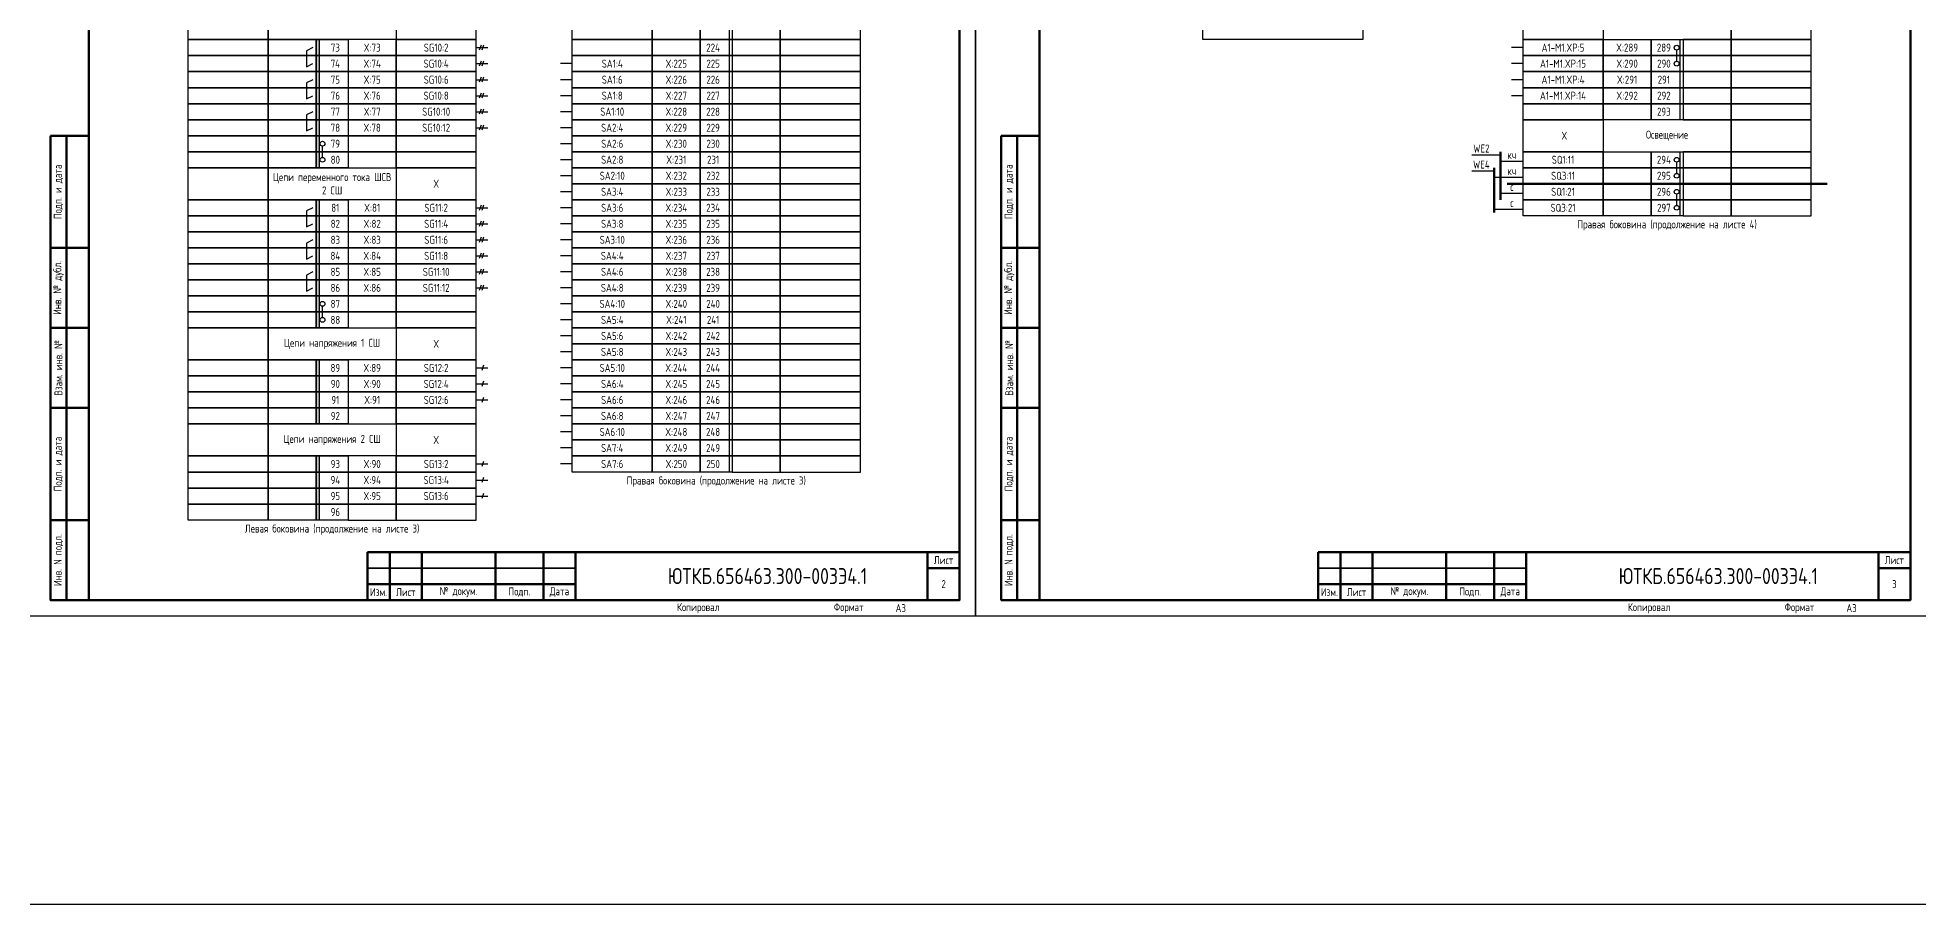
# Model space of a CAD drawing. Header units: millimetres. Extents: x -997 to 6341, y -90 to 618.
# Drawn here: x 5341 to 5928, y -90 to 181 of the extents above; entities that cross this region are included whole.
import ezdxf

# ---------------------------------------------------------------- set-up
doc = ezdxf.new("R2010")
doc.units = ezdxf.units.MM
doc.styles.add('Gost_type_A', font='GOST_A.TTF')

# ---------------------------------------------------------------- blocks, each defined once
blk = doc.blocks.new('Штамп левый нижний')
at = {"lineweight": 50}
for points in [[(-12, 145), (-7, 145), (-7, 110), (-12, 110)], [(-7, 145), (0, 145), (0, 110), (-7, 110)], [(-12, 110), (-7, 110), (-7, 85), (-12, 85)], [(-7, 110), (0, 110), (0, 85), (-7, 85)], [(-12, 85), (-7, 85), (-7, 60), (-12, 60)], [(-7, 85), (0, 85), (0, 60), (-7, 60)], [(-12, 60), (-7, 60), (-7, 25), (-12, 25)], [(-7, 60), (0, 60), (0, 25), (-7, 25)], [(-12, 25), (-7, 25), (-7, 0), (-12, 0)], [(-7, 25), (0, 25), (0, 0), (-7, 0)]]:
    blk.add_lwpolyline(points, close=True, dxfattribs=at)
at = {"char_height": 2.5, "attachment_point": 5, "rotation": 90, "style": 'Gost_type_A'}
for s, insert, width in [('Подп. и дата', (-9.5, 127.5), 35), ('Инв. № дубл.', (-9.5, 97.5), 25), ('Взам. инв. №', (-9.5, 72.5), 25), ('Подп. и дата', (-9.5, 42.5), 35), ('Инв. N подл.', (-9.5, 12.5), 25)]:
    blk.add_mtext(s, dxfattribs=dict(at, insert=insert, width=width))
blk = doc.blocks.new('Штамп малый нижний')
at = {"lineweight": 50}
for points in [[(-185, 15), (-178, 15), (-178, 5), (-185, 5)], [(-178, 15), (-168, 15), (-168, 5), (-178, 5)], [(-168, 15), (-145, 15), (-145, 5), (-168, 5)], [(-145, 15), (-130, 15), (-130, 5), (-145, 5)], [(-130, 15), (-120, 15), (-120, 5), (-130, 5)], [(-120, 15), (-10, 15), (-10, 0), (-120, 0)], [(-10, 15), (0, 15), (0, 10), (-10, 10)], [(-10, 10), (0, 10), (0, 0), (-10, 0)], [(-185, 5), (-178, 5), (-178, 0), (-185, 0)], [(-178, 5), (-168, 5), (-168, 0), (-178, 0)], [(-168, 5), (-145, 5), (-145, 0), (-168, 0)], [(-145, 5), (-130, 5), (-130, 0), (-145, 0)], [(-130, 5), (-120, 5), (-120, 0), (-130, 0)]]:
    blk.add_lwpolyline(points, close=True, dxfattribs=at)
for points in [[(-185, 15), (-178, 15), (-178, 10), (-185, 10)], [(-178, 15), (-168, 15), (-168, 10), (-178, 10)], [(-168, 15), (-145, 15), (-145, 10), (-168, 10)], [(-145, 15), (-130, 15), (-130, 10), (-145, 10)], [(-130, 15), (-120, 15), (-120, 10), (-130, 10)], [(-185, 10), (-178, 10), (-178, 5), (-185, 5)], [(-178, 10), (-168, 10), (-168, 5), (-178, 5)], [(-168, 10), (-145, 10), (-145, 5), (-168, 5)], [(-145, 10), (-130, 10), (-130, 5), (-145, 5)], [(-130, 10), (-120, 10), (-120, 5), (-130, 5)]]:
    blk.add_lwpolyline(points, close=True)
at = {"char_height": 2.5, "style": 'Gost_type_A'}
for s, insert, width, attachment_point in [('Лист', (-5, 12.5), 10, 5), ('Изм.', (-181.5, 2.5), 7, 5), ('Лист', (-173, 2.5), 10, 5), ('№ докум.', (-156.5, 2.5), 23, 5), ('Подп.', (-137.5, 2.5), 15, 5), ('Дата', (-125, 2.5), 10, 5), ('Копировал', (-75, -2.53), 13.1202, 6), ('Формат', (-30, -2.53), 13.1202, 6)]:
    blk.add_mtext(s, dxfattribs=dict(at, insert=insert, width=width, attachment_point=attachment_point))

msp = doc.modelspace()

# ---------------------------------------------------------------- hatches: boundary and pattern name
h = msp.add_hatch(color=256)
h.dxf.hatch_style = 1
h.paths.add_polyline_path([(5429, 180), (5428, 180), (5428, 140), (5429, 140)])
h = msp.add_hatch(color=256)
h.dxf.hatch_style = 1
h.paths.add_polyline_path([(5429, 130), (5428, 130), (5428, 90), (5429, 90)])
h = msp.add_hatch(color=256)
h.dxf.hatch_style = 1
h.paths.add_polyline_path([(5429, 80), (5428, 80), (5428, 60), (5429, 60)])
h = msp.add_hatch(color=256)
h.dxf.hatch_style = 1
h.paths.add_polyline_path([(5429, 50), (5428, 50), (5428, 30), (5429, 30)])

# ---------------------------------------------------------------- linework, layer by layer
for p, q in [((5557, 390), (5557, 45)), ((5478, 177.5), (5481.62, 177.5)), ((5479.54, 178.31), (5478.96, 176.69)), ((5480.33, 178.31), (5479.75, 176.69)), ((5805, 177.5), (5801.38, 177.5)), ((5853, 173.25), (5853, 176.75)), ((5854, 180), (5854, 155)), ((5478, 172.5), (5481.62, 172.5)), ((5479.54, 173.31), (5478.96, 171.69)), ((5480.33, 173.31), (5479.75, 171.69)), ((5508, 172.5), (5504.38, 172.5)), ((5805, 172.5), (5801.38, 172.5)), ((5478, 167.5), (5481.62, 167.5)), ((5479.54, 168.31), (5478.96, 166.69)), ((5480.33, 168.31), (5479.75, 166.69)), ((5508, 167.5), (5504.38, 167.5)), ((5805, 167.5), (5801.38, 167.5)), ((5478, 162.5), (5481.62, 162.5)), ((5479.54, 163.31), (5478.96, 161.69)), ((5480.33, 163.31), (5479.75, 161.69)), ((5508, 162.5), (5504.38, 162.5)), ((5805, 162.5), (5801.38, 162.5)), ((5478, 157.5), (5481.62, 157.5)), ((5479.54, 158.31), (5478.96, 156.69)), ((5479.54, 153.31), (5478.96, 151.69)), ((5480.33, 158.31), (5479.75, 156.69)), ((5480.33, 153.31), (5479.75, 151.69)), ((5508, 157.5), (5504.38, 157.5)), ((5478, 152.5), (5481.62, 152.5)), ((5508, 152.5), (5504.38, 152.5)), ((5508, 147.5), (5504.38, 147.5)), ((5430, 143.25), (5430, 146.75)), ((5508, 142.5), (5504.38, 142.5)), ((5789, 144), (5798, 144)), ((5805, 142), (5798, 142)), ((5853, 138.25), (5853, 141.75)), ((5854, 145), (5854, 125)), ((5508, 137.5), (5504.38, 137.5)), ((5789, 139), (5796, 139)), ((5805, 137), (5796, 137)), ((5508, 132.5), (5504.38, 132.5)), ((5805, 132), (5798, 132)), ((5853, 128.25), (5853, 131.75)), ((5478, 127.5), (5481.62, 127.5)), ((5479.54, 128.31), (5478.96, 126.69)), ((5480.33, 128.31), (5479.75, 126.69)), ((5508, 127.5), (5504.38, 127.5)), ((5805, 127), (5796, 127)), ((5478, 122.5), (5481.62, 122.5)), ((5479.54, 123.31), (5478.96, 121.69)), ((5479.54, 118.31), (5478.96, 116.69)), ((5480.33, 123.31), (5479.75, 121.69)), ((5480.33, 118.31), (5479.75, 116.69)), ((5508, 122.5), (5504.38, 122.5)), ((5478, 117.5), (5481.62, 117.5)), ((5478, 112.5), (5481.62, 112.5)), ((5479.54, 113.31), (5478.96, 111.69)), ((5480.33, 113.31), (5479.75, 111.69)), ((5508, 117.5), (5504.38, 117.5)), ((5508, 112.5), (5504.38, 112.5)), ((5478, 107.5), (5481.62, 107.5)), ((5479.54, 108.31), (5478.96, 106.69)), ((5480.33, 108.31), (5479.75, 106.69)), ((5508, 107.5), (5504.38, 107.5)), ((5478, 102.5), (5481.62, 102.5)), ((5479.54, 103.31), (5478.96, 101.69)), ((5480.33, 103.31), (5479.75, 101.69)), ((5508, 102.5), (5504.38, 102.5)), ((5430, 93.25), (5430, 96.75)), ((5508, 97.5), (5504.38, 97.5)), ((5508, 92.5), (5504.38, 92.5)), ((5508, 87.5), (5504.38, 87.5)), ((5508, 82.5), (5504.38, 82.5)), ((5478, 77.5), (5481.62, 77.5)), ((5480.33, 78.31), (5479.75, 76.69)), ((5508, 77.5), (5504.38, 77.5)), ((5478, 72.5), (5481.62, 72.5)), ((5480.33, 73.31), (5479.75, 71.69)), ((5508, 72.5), (5504.38, 72.5)), ((5478, 67.5), (5481.62, 67.5)), ((5480.33, 68.31), (5479.75, 66.69)), ((5508, 67.5), (5504.38, 67.5)), ((5508, 62.5), (5504.38, 62.5)), ((5508, 57.5), (5504.38, 57.5)), ((5478, 47.5), (5481.62, 47.5)), ((5480.33, 48.31), (5479.75, 46.69)), ((5508, 52.5), (5504.38, 52.5)), ((5508, 47.5), (5504.38, 47.5)), ((5478, 42.5), (5481.62, 42.5)), ((5480.33, 43.31), (5479.75, 41.69)), ((5478, 37.5), (5481.62, 37.5)), ((5480.33, 38.31), (5479.75, 36.69))]:
    msp.add_line(p, q)
at = {"lineweight": 50}
for p, q in [((5798, 130), (5798, 145)), ((5796, 126), (5796, 140)), ((5800, 135), (5900, 135))]:
    msp.add_line(p, q, dxfattribs=at)
for points in [[(-997, 618), (6340.99, 618), (6340.99, -90), (-997, -90)], [(5634, 420), (5634, 0), (5337, 0), (5337, 420)], [(5931, 420), (5931, 0), (5634, 0), (5634, 420)], [(5388, 190), (5413, 190), (5413, 180), (5388, 180)], [(5413, 190), (5453, 190), (5453, 180), (5413, 180)], [(5478, 190), (5453, 190), (5453, 180), (5478, 180)], [(5805, 190), (5830, 190), (5830, 180), (5805, 180)], [(5870, 190), (5830, 190), (5830, 180), (5870, 180)], [(5895, 190), (5870, 190), (5870, 180), (5895, 180)], [(5508, 185), (5533, 185), (5533, 180), (5508, 180)], [(5533, 185), (5548, 185), (5548, 180), (5533, 180)], [(5548, 185), (5558, 185), (5558, 180), (5548, 180)], [(5573, 185), (5558, 185), (5558, 180), (5573, 180)], [(5598, 185), (5573, 185), (5573, 180), (5598, 180)], [(5705, 185), (5755, 185), (5755, 180), (5705, 180)], [(5388, 180), (5413, 180), (5413, 175), (5388, 175)], [(5413, 180), (5428, 180), (5428, 175), (5413, 175)], [(5428, 180), (5438, 180), (5438, 175), (5428, 175)], [(5453, 180), (5438, 180), (5438, 175), (5453, 175)], [(5478, 180), (5453, 180), (5453, 175), (5478, 175)], [(5508, 180), (5533, 180), (5533, 175), (5508, 175)], [(5533, 180), (5548, 180), (5548, 175), (5533, 175)], [(5548, 180), (5558, 180), (5558, 175), (5548, 175)], [(5573, 180), (5558, 180), (5558, 175), (5573, 175)], [(5598, 180), (5573, 180), (5573, 175), (5598, 175)], [(5805, 180), (5830, 180), (5830, 175), (5805, 175)], [(5830, 180), (5845, 180), (5845, 175), (5830, 175)], [(5845, 180), (5855, 180), (5855, 175), (5845, 175)], [(5870, 180), (5855, 180), (5855, 175), (5870, 175)], [(5895, 180), (5870, 180), (5870, 175), (5895, 175)], [(5388, 175), (5413, 175), (5413, 170), (5388, 170)], [(5413, 175), (5428, 175), (5428, 170), (5413, 170)], [(5428, 175), (5438, 175), (5438, 170), (5428, 170)], [(5453, 175), (5438, 175), (5438, 170), (5453, 170)], [(5478, 175), (5453, 175), (5453, 170), (5478, 170)], [(5508, 175), (5533, 175), (5533, 170), (5508, 170)], [(5533, 175), (5548, 175), (5548, 170), (5533, 170)], [(5548, 175), (5558, 175), (5558, 170), (5548, 170)], [(5573, 175), (5558, 175), (5558, 170), (5573, 170)], [(5598, 175), (5573, 175), (5573, 170), (5598, 170)], [(5805, 175), (5830, 175), (5830, 170), (5805, 170)], [(5830, 175), (5845, 175), (5845, 170), (5830, 170)], [(5845, 175), (5855, 175), (5855, 170), (5845, 170)], [(5870, 175), (5855, 175), (5855, 170), (5870, 170)], [(5895, 175), (5870, 175), (5870, 170), (5895, 170)], [(5388, 170), (5413, 170), (5413, 165), (5388, 165)], [(5388, 165), (5413, 165), (5413, 160), (5388, 160)], [(5413, 170), (5428, 170), (5428, 165), (5413, 165)], [(5413, 165), (5428, 165), (5428, 160), (5413, 160)], [(5428, 170), (5438, 170), (5438, 165), (5428, 165)], [(5428, 165), (5438, 165), (5438, 160), (5428, 160)], [(5453, 170), (5438, 170), (5438, 165), (5453, 165)], [(5453, 165), (5438, 165), (5438, 160), (5453, 160)], [(5478, 170), (5453, 170), (5453, 165), (5478, 165)], [(5478, 165), (5453, 165), (5453, 160), (5478, 160)], [(5508, 170), (5533, 170), (5533, 165), (5508, 165)], [(5508, 165), (5533, 165), (5533, 160), (5508, 160)], [(5533, 170), (5548, 170), (5548, 165), (5533, 165)], [(5533, 165), (5548, 165), (5548, 160), (5533, 160)], [(5548, 170), (5558, 170), (5558, 165), (5548, 165)], [(5548, 165), (5558, 165), (5558, 160), (5548, 160)], [(5573, 170), (5558, 170), (5558, 165), (5573, 165)], [(5573, 165), (5558, 165), (5558, 160), (5573, 160)], [(5598, 170), (5573, 170), (5573, 165), (5598, 165)], [(5598, 165), (5573, 165), (5573, 160), (5598, 160)], [(5805, 170), (5830, 170), (5830, 165), (5805, 165)], [(5805, 165), (5830, 165), (5830, 160), (5805, 160)], [(5830, 170), (5845, 170), (5845, 165), (5830, 165)], [(5830, 165), (5845, 165), (5845, 160), (5830, 160)], [(5845, 170), (5855, 170), (5855, 165), (5845, 165)], [(5845, 165), (5855, 165), (5855, 160), (5845, 160)], [(5870, 170), (5855, 170), (5855, 165), (5870, 165)], [(5870, 165), (5855, 165), (5855, 160), (5870, 160)], [(5895, 170), (5870, 170), (5870, 165), (5895, 165)], [(5895, 165), (5870, 165), (5870, 160), (5895, 160)], [(5388, 160), (5413, 160), (5413, 155), (5388, 155)], [(5413, 160), (5428, 160), (5428, 155), (5413, 155)], [(5428, 160), (5438, 160), (5438, 155), (5428, 155)], [(5453, 160), (5438, 160), (5438, 155), (5453, 155)], [(5478, 160), (5453, 160), (5453, 155), (5478, 155)], [(5508, 160), (5533, 160), (5533, 155), (5508, 155)], [(5533, 160), (5548, 160), (5548, 155), (5533, 155)], [(5548, 160), (5558, 160), (5558, 155), (5548, 155)], [(5573, 160), (5558, 160), (5558, 155), (5573, 155)], [(5598, 160), (5573, 160), (5573, 155), (5598, 155)], [(5805, 160), (5830, 160), (5830, 155), (5805, 155)], [(5830, 160), (5845, 160), (5845, 155), (5830, 155)], [(5845, 160), (5855, 160), (5855, 155), (5845, 155)], [(5870, 160), (5855, 160), (5855, 155), (5870, 155)], [(5895, 160), (5870, 160), (5870, 155), (5895, 155)], [(5388, 155), (5413, 155), (5413, 150), (5388, 150)], [(5413, 155), (5428, 155), (5428, 150), (5413, 150)], [(5428, 155), (5438, 155), (5438, 150), (5428, 150)], [(5453, 155), (5438, 155), (5438, 150), (5453, 150)], [(5478, 155), (5453, 155), (5453, 150), (5478, 150)], [(5508, 155), (5533, 155), (5533, 150), (5508, 150)], [(5533, 155), (5548, 155), (5548, 150), (5533, 150)], [(5548, 155), (5558, 155), (5558, 150), (5548, 150)], [(5573, 155), (5558, 155), (5558, 150), (5573, 150)], [(5598, 155), (5573, 155), (5573, 150), (5598, 150)], [(5805, 155), (5830, 155), (5830, 145), (5805, 145)], [(5870, 155), (5830, 155), (5830, 145), (5870, 145)], [(5895, 155), (5870, 155), (5870, 145), (5895, 145)], [(5388, 150), (5413, 150), (5413, 145), (5388, 145)], [(5413, 150), (5428, 150), (5428, 145), (5413, 145)], [(5428, 150), (5438, 150), (5438, 145), (5428, 145)], [(5453, 150), (5438, 150), (5438, 145), (5453, 145)], [(5478, 150), (5453, 150), (5453, 145), (5478, 145)], [(5508, 150), (5533, 150), (5533, 145), (5508, 145)], [(5533, 150), (5548, 150), (5548, 145), (5533, 145)], [(5548, 150), (5558, 150), (5558, 145), (5548, 145)], [(5573, 150), (5558, 150), (5558, 145), (5573, 145)], [(5598, 150), (5573, 150), (5573, 145), (5598, 145)], [(5388, 145), (5413, 145), (5413, 140), (5388, 140)], [(5413, 145), (5428, 145), (5428, 140), (5413, 140)], [(5428, 145), (5438, 145), (5438, 140), (5428, 140)], [(5453, 145), (5438, 145), (5438, 140), (5453, 140)], [(5478, 145), (5453, 145), (5453, 140), (5478, 140)], [(5508, 145), (5533, 145), (5533, 140), (5508, 140)], [(5533, 145), (5548, 145), (5548, 140), (5533, 140)], [(5548, 145), (5558, 145), (5558, 140), (5548, 140)], [(5573, 145), (5558, 145), (5558, 140), (5573, 140)], [(5598, 145), (5573, 145), (5573, 140), (5598, 140)], [(5805, 145), (5830, 145), (5830, 140), (5805, 140)], [(5830, 145), (5845, 145), (5845, 140), (5830, 140)], [(5845, 145), (5855, 145), (5855, 140), (5845, 140)], [(5870, 145), (5855, 145), (5855, 140), (5870, 140)], [(5895, 145), (5870, 145), (5870, 140), (5895, 140)], [(5388, 140), (5413, 140), (5413, 130), (5388, 130)], [(5413, 140), (5453, 140), (5453, 130), (5413, 130)], [(5478, 140), (5453, 140), (5453, 130), (5478, 130)], [(5508, 140), (5533, 140), (5533, 135), (5508, 135)], [(5533, 140), (5548, 140), (5548, 135), (5533, 135)], [(5548, 140), (5558, 140), (5558, 135), (5548, 135)], [(5573, 140), (5558, 140), (5558, 135), (5573, 135)], [(5598, 140), (5573, 140), (5573, 135), (5598, 135)], [(5805, 140), (5830, 140), (5830, 135), (5805, 135)], [(5830, 140), (5845, 140), (5845, 135), (5830, 135)], [(5845, 140), (5855, 140), (5855, 135), (5845, 135)], [(5870, 140), (5855, 140), (5855, 135), (5870, 135)], [(5895, 140), (5870, 140), (5870, 135), (5895, 135)], [(5388, 130), (5413, 130), (5413, 125), (5388, 125)], [(5413, 130), (5428, 130), (5428, 125), (5413, 125)], [(5428, 130), (5438, 130), (5438, 125), (5428, 125)], [(5453, 130), (5438, 130), (5438, 125), (5453, 125)], [(5478, 130), (5453, 130), (5453, 125), (5478, 125)], [(5508, 135), (5533, 135), (5533, 130), (5508, 130)], [(5508, 130), (5533, 130), (5533, 125), (5508, 125)], [(5533, 135), (5548, 135), (5548, 130), (5533, 130)], [(5533, 130), (5548, 130), (5548, 125), (5533, 125)], [(5548, 135), (5558, 135), (5558, 130), (5548, 130)], [(5548, 130), (5558, 130), (5558, 125), (5548, 125)], [(5573, 135), (5558, 135), (5558, 130), (5573, 130)], [(5573, 130), (5558, 130), (5558, 125), (5573, 125)], [(5598, 135), (5573, 135), (5573, 130), (5598, 130)], [(5598, 130), (5573, 130), (5573, 125), (5598, 125)], [(5805, 135), (5830, 135), (5830, 130), (5805, 130)], [(5805, 130), (5830, 130), (5830, 125), (5805, 125)], [(5830, 135), (5845, 135), (5845, 130), (5830, 130)], [(5830, 130), (5845, 130), (5845, 125), (5830, 125)], [(5845, 135), (5855, 135), (5855, 130), (5845, 130)], [(5845, 130), (5855, 130), (5855, 125), (5845, 125)], [(5870, 135), (5855, 135), (5855, 130), (5870, 130)], [(5870, 130), (5855, 130), (5855, 125), (5870, 125)], [(5895, 135), (5870, 135), (5870, 130), (5895, 130)], [(5895, 130), (5870, 130), (5870, 125), (5895, 125)], [(5388, 125), (5413, 125), (5413, 120), (5388, 120)], [(5413, 125), (5428, 125), (5428, 120), (5413, 120)], [(5428, 125), (5438, 125), (5438, 120), (5428, 120)], [(5453, 125), (5438, 125), (5438, 120), (5453, 120)], [(5478, 125), (5453, 125), (5453, 120), (5478, 120)], [(5508, 125), (5533, 125), (5533, 120), (5508, 120)], [(5533, 125), (5548, 125), (5548, 120), (5533, 120)], [(5548, 125), (5558, 125), (5558, 120), (5548, 120)], [(5573, 125), (5558, 125), (5558, 120), (5573, 120)], [(5598, 125), (5573, 125), (5573, 120), (5598, 120)], [(5388, 120), (5413, 120), (5413, 115), (5388, 115)], [(5413, 120), (5428, 120), (5428, 115), (5413, 115)], [(5428, 120), (5438, 120), (5438, 115), (5428, 115)], [(5453, 120), (5438, 120), (5438, 115), (5453, 115)], [(5478, 120), (5453, 120), (5453, 115), (5478, 115)], [(5508, 120), (5533, 120), (5533, 115), (5508, 115)], [(5533, 120), (5548, 120), (5548, 115), (5533, 115)], [(5548, 120), (5558, 120), (5558, 115), (5548, 115)], [(5573, 120), (5558, 120), (5558, 115), (5573, 115)], [(5598, 120), (5573, 120), (5573, 115), (5598, 115)], [(5388, 115), (5413, 115), (5413, 110), (5388, 110)], [(5413, 115), (5428, 115), (5428, 110), (5413, 110)], [(5428, 115), (5438, 115), (5438, 110), (5428, 110)], [(5453, 115), (5438, 115), (5438, 110), (5453, 110)], [(5478, 115), (5453, 115), (5453, 110), (5478, 110)], [(5508, 115), (5533, 115), (5533, 110), (5508, 110)], [(5533, 115), (5548, 115), (5548, 110), (5533, 110)], [(5548, 115), (5558, 115), (5558, 110), (5548, 110)], [(5573, 115), (5558, 115), (5558, 110), (5573, 110)], [(5598, 115), (5573, 115), (5573, 110), (5598, 110)], [(5388, 110), (5413, 110), (5413, 105), (5388, 105)], [(5413, 110), (5428, 110), (5428, 105), (5413, 105)], [(5428, 110), (5438, 110), (5438, 105), (5428, 105)], [(5453, 110), (5438, 110), (5438, 105), (5453, 105)], [(5478, 110), (5453, 110), (5453, 105), (5478, 105)], [(5508, 110), (5533, 110), (5533, 105), (5508, 105)], [(5533, 110), (5548, 110), (5548, 105), (5533, 105)], [(5548, 110), (5558, 110), (5558, 105), (5548, 105)], [(5573, 110), (5558, 110), (5558, 105), (5573, 105)], [(5598, 110), (5573, 110), (5573, 105), (5598, 105)], [(5388, 105), (5413, 105), (5413, 100), (5388, 100)], [(5388, 100), (5413, 100), (5413, 95), (5388, 95)], [(5413, 105), (5428, 105), (5428, 100), (5413, 100)], [(5413, 100), (5428, 100), (5428, 95), (5413, 95)], [(5428, 105), (5438, 105), (5438, 100), (5428, 100)], [(5428, 100), (5438, 100), (5438, 95), (5428, 95)], [(5453, 105), (5438, 105), (5438, 100), (5453, 100)], [(5453, 100), (5438, 100), (5438, 95), (5453, 95)], [(5478, 105), (5453, 105), (5453, 100), (5478, 100)], [(5478, 100), (5453, 100), (5453, 95), (5478, 95)], [(5508, 105), (5533, 105), (5533, 100), (5508, 100)], [(5508, 100), (5533, 100), (5533, 95), (5508, 95)], [(5533, 105), (5548, 105), (5548, 100), (5533, 100)], [(5533, 100), (5548, 100), (5548, 95), (5533, 95)], [(5548, 105), (5558, 105), (5558, 100), (5548, 100)], [(5548, 100), (5558, 100), (5558, 95), (5548, 95)], [(5573, 105), (5558, 105), (5558, 100), (5573, 100)], [(5573, 100), (5558, 100), (5558, 95), (5573, 95)], [(5598, 105), (5573, 105), (5573, 100), (5598, 100)], [(5598, 100), (5573, 100), (5573, 95), (5598, 95)], [(5388, 95), (5413, 95), (5413, 90), (5388, 90)], [(5413, 95), (5428, 95), (5428, 90), (5413, 90)], [(5428, 95), (5438, 95), (5438, 90), (5428, 90)], [(5453, 95), (5438, 95), (5438, 90), (5453, 90)], [(5478, 95), (5453, 95), (5453, 90), (5478, 90)], [(5508, 95), (5533, 95), (5533, 90), (5508, 90)], [(5533, 95), (5548, 95), (5548, 90), (5533, 90)], [(5548, 95), (5558, 95), (5558, 90), (5548, 90)], [(5573, 95), (5558, 95), (5558, 90), (5573, 90)], [(5598, 95), (5573, 95), (5573, 90), (5598, 90)], [(5388, 90), (5413, 90), (5413, 80), (5388, 80)], [(5413, 90), (5453, 90), (5453, 80), (5413, 80)], [(5478, 90), (5453, 90), (5453, 80), (5478, 80)], [(5508, 90), (5533, 90), (5533, 85), (5508, 85)], [(5533, 90), (5548, 90), (5548, 85), (5533, 85)], [(5548, 90), (5558, 90), (5558, 85), (5548, 85)], [(5573, 90), (5558, 90), (5558, 85), (5573, 85)], [(5598, 90), (5573, 90), (5573, 85), (5598, 85)], [(5508, 85), (5533, 85), (5533, 80), (5508, 80)], [(5533, 85), (5548, 85), (5548, 80), (5533, 80)], [(5548, 85), (5558, 85), (5558, 80), (5548, 80)], [(5573, 85), (5558, 85), (5558, 80), (5573, 80)], [(5598, 85), (5573, 85), (5573, 80), (5598, 80)], [(5388, 80), (5413, 80), (5413, 75), (5388, 75)], [(5413, 80), (5428, 80), (5428, 75), (5413, 75)], [(5428, 80), (5438, 80), (5438, 75), (5428, 75)], [(5453, 80), (5438, 80), (5438, 75), (5453, 75)], [(5478, 80), (5453, 80), (5453, 75), (5478, 75)], [(5508, 80), (5533, 80), (5533, 75), (5508, 75)], [(5533, 80), (5548, 80), (5548, 75), (5533, 75)], [(5548, 80), (5558, 80), (5558, 75), (5548, 75)], [(5573, 80), (5558, 80), (5558, 75), (5573, 75)], [(5598, 80), (5573, 80), (5573, 75), (5598, 75)], [(5388, 75), (5413, 75), (5413, 70), (5388, 70)], [(5413, 75), (5428, 75), (5428, 70), (5413, 70)], [(5428, 75), (5438, 75), (5438, 70), (5428, 70)], [(5453, 75), (5438, 75), (5438, 70), (5453, 70)], [(5478, 75), (5453, 75), (5453, 70), (5478, 70)], [(5508, 75), (5533, 75), (5533, 70), (5508, 70)], [(5533, 75), (5548, 75), (5548, 70), (5533, 70)], [(5548, 75), (5558, 75), (5558, 70), (5548, 70)], [(5573, 75), (5558, 75), (5558, 70), (5573, 70)], [(5598, 75), (5573, 75), (5573, 70), (5598, 70)], [(5388, 70), (5413, 70), (5413, 65), (5388, 65)], [(5388, 65), (5413, 65), (5413, 60), (5388, 60)], [(5413, 70), (5428, 70), (5428, 65), (5413, 65)], [(5413, 65), (5428, 65), (5428, 60), (5413, 60)], [(5428, 70), (5438, 70), (5438, 65), (5428, 65)], [(5428, 65), (5438, 65), (5438, 60), (5428, 60)], [(5453, 70), (5438, 70), (5438, 65), (5453, 65)], [(5453, 65), (5438, 65), (5438, 60), (5453, 60)], [(5478, 70), (5453, 70), (5453, 65), (5478, 65)], [(5478, 65), (5453, 65), (5453, 60), (5478, 60)], [(5508, 70), (5533, 70), (5533, 65), (5508, 65)], [(5508, 65), (5533, 65), (5533, 60), (5508, 60)], [(5533, 70), (5548, 70), (5548, 65), (5533, 65)], [(5533, 65), (5548, 65), (5548, 60), (5533, 60)], [(5548, 70), (5558, 70), (5558, 65), (5548, 65)], [(5548, 65), (5558, 65), (5558, 60), (5548, 60)], [(5573, 70), (5558, 70), (5558, 65), (5573, 65)], [(5573, 65), (5558, 65), (5558, 60), (5573, 60)], [(5598, 70), (5573, 70), (5573, 65), (5598, 65)], [(5598, 65), (5573, 65), (5573, 60), (5598, 60)], [(5388, 60), (5413, 60), (5413, 50), (5388, 50)], [(5413, 60), (5453, 60), (5453, 50), (5413, 50)], [(5478, 60), (5453, 60), (5453, 50), (5478, 50)], [(5508, 60), (5533, 60), (5533, 55), (5508, 55)], [(5533, 60), (5548, 60), (5548, 55), (5533, 55)], [(5548, 60), (5558, 60), (5558, 55), (5548, 55)], [(5573, 60), (5558, 60), (5558, 55), (5573, 55)], [(5598, 60), (5573, 60), (5573, 55), (5598, 55)], [(5508, 55), (5533, 55), (5533, 50), (5508, 50)], [(5533, 55), (5548, 55), (5548, 50), (5533, 50)], [(5548, 55), (5558, 55), (5558, 50), (5548, 50)], [(5573, 55), (5558, 55), (5558, 50), (5573, 50)], [(5598, 55), (5573, 55), (5573, 50), (5598, 50)], [(5388, 50), (5413, 50), (5413, 45), (5388, 45)], [(5413, 50), (5428, 50), (5428, 45), (5413, 45)], [(5428, 50), (5438, 50), (5438, 45), (5428, 45)], [(5453, 50), (5438, 50), (5438, 45), (5453, 45)], [(5478, 50), (5453, 50), (5453, 45), (5478, 45)], [(5508, 50), (5533, 50), (5533, 45), (5508, 45)], [(5533, 50), (5548, 50), (5548, 45), (5533, 45)], [(5548, 50), (5558, 50), (5558, 45), (5548, 45)], [(5573, 50), (5558, 50), (5558, 45), (5573, 45)], [(5598, 50), (5573, 50), (5573, 45), (5598, 45)], [(5388, 45), (5413, 45), (5413, 40), (5388, 40)], [(5413, 45), (5428, 45), (5428, 40), (5413, 40)], [(5428, 45), (5438, 45), (5438, 40), (5428, 40)], [(5453, 45), (5438, 45), (5438, 40), (5453, 40)], [(5478, 45), (5453, 45), (5453, 40), (5478, 40)], [(5388, 40), (5413, 40), (5413, 35), (5388, 35)], [(5413, 40), (5428, 40), (5428, 35), (5413, 35)], [(5428, 40), (5438, 40), (5438, 35), (5428, 35)], [(5453, 40), (5438, 40), (5438, 35), (5453, 35)], [(5478, 40), (5453, 40), (5453, 35), (5478, 35)], [(5388, 35), (5413, 35), (5413, 30), (5388, 30)], [(5413, 35), (5428, 35), (5428, 30), (5413, 30)], [(5428, 35), (5438, 35), (5438, 30), (5428, 30)], [(5453, 35), (5438, 35), (5438, 30), (5453, 30)], [(5478, 35), (5453, 35), (5453, 30), (5478, 30)]]:
    msp.add_lwpolyline(points, close=True)
for points in [[(5629, 415), (5629, 5), (5357, 5), (5357, 415)], [(5926, 415), (5926, 5), (5654, 5), (5654, 415)]]:
    msp.add_lwpolyline(points, close=True, dxfattribs=at)
for points in [[(5427, 177.5), (5425, 176.5), (5425, 171.5), (5427, 172.5)], [(5428, 140), (5428, 180), (5429, 180), (5429, 140)], [(5427, 167.5), (5425, 166.5), (5425, 161.5), (5427, 162.5)], [(5427, 157.5), (5425, 156.5), (5425, 151.5), (5427, 152.5)], [(5428, 90), (5428, 130), (5429, 130), (5429, 90)], [(5427, 127.5), (5425, 126.5), (5425, 121.5), (5427, 122.5)], [(5427, 117.5), (5425, 116.5), (5425, 111.5), (5427, 112.5)], [(5427, 107.5), (5425, 106.5), (5425, 101.5), (5427, 102.5)], [(5428, 60), (5428, 80), (5429, 80), (5429, 60)], [(5428, 30), (5428, 50), (5429, 50), (5429, 30)]]:
    msp.add_lwpolyline(points)
for centre in [(5853, 177.5), (5853, 172.5), (5430, 147.5), (5430, 142.5), (5853, 142.5), (5853, 137.5), (5853, 132.5), (5853, 127.5), (5430, 97.5), (5430, 92.5)]:
    msp.add_circle(centre, 0.75)

# ---------------------------------------------------------------- block references
for name, p in [('Штамп левый нижний', (5357, 5)), ('Штамп левый нижний', (5654, 5)), ('Штамп малый нижний', (5629, 5)), ('Штамп малый нижний', (5926, 5))]:
    msp.add_blockref(name, p)

# ---------------------------------------------------------------- texts
at = {"ltscale": 10, "char_height": 2.5, "attachment_point": 5, "style": 'Gost_type_A'}
for s, insert, width in [('73', (5434, 177.5), 8), ('X:73', (5445.5, 177.5), 15), ('224', (5552, 177.5), 8), ('X:289', (5837.5, 177.5), 15), ('289', (5849, 177.5), 8), ('74', (5434, 172.5), 8), ('X:74', (5445.5, 172.5), 15), ('X:225', (5540.5, 172.5), 15), ('225', (5552, 172.5), 8), ('X:290', (5837.5, 172.5), 15), ('290', (5849, 172.5), 8), ('75', (5434, 167.5), 8), ('X:75', (5445.5, 167.5), 15), ('X:226', (5540.5, 167.5), 15), ('226', (5552, 167.5), 8), ('X:291', (5837.5, 167.5), 15), ('291', (5849, 167.5), 8), ('76', (5434, 162.5), 8), ('77', (5434, 157.5), 8), ('X:76', (5445.5, 162.5), 15), ('X:77', (5445.5, 157.5), 15), ('X:228', (5540.5, 157.5), 15), ('X:227', (5540.5, 162.5), 15), ('228', (5552, 157.5), 8), ('227', (5552, 162.5), 8), ('X:292', (5837.5, 162.5), 15), ('293', (5849, 157.5), 8), ('292', (5849, 162.5), 8), ('78', (5434, 152.5), 8), ('X:78', (5445.5, 152.5), 15), ('X:229', (5540.5, 152.5), 15), ('229', (5552, 152.5), 8), ('79', (5434, 147.5), 8), ('X:230', (5540.5, 147.5), 15), ('230', (5552, 147.5), 8), ('80', (5434, 142.5), 8), ('X:231', (5540.5, 142.5), 15), ('231', (5552, 142.5), 8), ('294', (5849, 142.5), 8), ('X:232', (5540.5, 137.5), 15), ('232', (5552, 137.5), 8), ('295', (5849, 137.5), 8), ('X:233', (5540.5, 132.5), 15), ('233', (5552, 132.5), 8), ('296', (5849, 132.5), 8), ('82', (5434, 122.5), 8), ('81', (5434, 127.5), 8), ('X:82', (5445.5, 122.5), 15), ('X:81', (5445.5, 127.5), 15), ('X:234', (5540.5, 127.5), 15), ('X:235', (5540.5, 122.5), 15), ('234', (5552, 127.5), 8), ('235', (5552, 122.5), 8), ('297', (5849, 127.5), 8), ('83', (5434, 117.5), 8), ('X:83', (5445.5, 117.5), 15), ('X:236', (5540.5, 117.5), 15), ('236', (5552, 117.5), 8), ('84', (5434, 112.5), 8), ('X:84', (5445.5, 112.5), 15), ('X:237', (5540.5, 112.5), 15), ('237', (5552, 112.5), 8), ('85', (5434, 107.5), 8), ('X:85', (5445.5, 107.5), 15), ('X:238', (5540.5, 107.5), 15), ('238', (5552, 107.5), 8), ('86', (5434, 102.5), 8), ('X:86', (5445.5, 102.5), 15), ('X:239', (5540.5, 102.5), 15), ('239', (5552, 102.5), 8), ('87', (5434, 97.5), 8), ('X:240', (5540.5, 97.5), 15), ('240', (5552, 97.5), 8), ('88', (5434, 92.5), 8), ('X:242', (5540.5, 87.5), 15), ('X:241', (5540.5, 92.5), 15), ('242', (5552, 87.5), 8), ('241', (5552, 92.5), 8), ('X:243', (5540.5, 82.5), 15), ('243', (5552, 82.5), 8), ('89', (5434, 77.5), 8), ('X:89', (5445.5, 77.5), 15), ('X:244', (5540.5, 77.5), 15), ('244', (5552, 77.5), 8), ('90', (5434, 72.5), 8), ('X:90', (5445.5, 72.5), 15), ('X:245', (5540.5, 72.5), 15), ('245', (5552, 72.5), 8), ('91', (5434, 67.5), 8), ('X:91', (5445.5, 67.5), 15), ('X:246', (5540.5, 67.5), 15), ('246', (5552, 67.5), 8), ('92', (5434, 62.5), 8), ('X:248', (5540.5, 57.5), 15), ('X:247', (5540.5, 62.5), 15), ('248', (5552, 57.5), 8), ('247', (5552, 62.5), 8), ('X:249', (5540.5, 52.5), 15), ('249', (5552, 52.5), 8), ('93', (5434, 47.5), 8), ('X:90', (5445.5, 47.5), 15), ('X:250', (5540.5, 47.5), 15), ('250', (5552, 47.5), 8), ('94', (5434, 42.5), 8), ('X:94', (5445.5, 42.5), 15), ('95', (5434, 37.5), 8), ('X:95', (5445.5, 37.5), 15), ('96', (5434, 32.5), 8)]:
    msp.add_mtext(s, dxfattribs=dict(at, insert=insert, width=width))
at = {"style": 'Gost_type_A'}
for s, insert, char_height, width, attachment_point in [('SG10:2', (5465.5, 177.5), 2.5, 25, 5), ('A1-M1.XP:5', (5817.5, 177.5), 2.5, 25, 5), ('SG10:4', (5465.5, 172.5), 2.5, 25, 5), ('SA1:4', (5520.5, 172.5), 2.5, 25, 5), ('A1-M1.XP:15', (5817.5, 172.5), 2.5, 25, 5), ('SG10:6', (5465.5, 167.5), 2.5, 25, 5), ('SA1:6', (5520.5, 167.5), 2.5, 25, 5), ('A1-M1.XP:4', (5817.5, 167.5), 2.5, 25, 5), ('SG10:10', (5465.5, 157.5), 2.5, 25, 5), ('SG10:8', (5465.5, 162.5), 2.5, 25, 5), ('SA1:10', (5520.5, 157.5), 2.5, 25, 5), ('SA1:8', (5520.5, 162.5), 2.5, 25, 5), ('A1-M1.XP:14', (5817.5, 162.5), 2.5, 25, 5), ('SG10:12', (5465.5, 152.5), 2.5, 25, 5), ('SA2:4', (5520.5, 152.5), 2.5, 25, 5), ('SA2:6', (5520.5, 147.5), 2.5, 25, 5), ('WE2', (5792, 146), 2.5, 7, 5), ('X', (5817.91, 150), 2.5, 25, 5), ('Освещение', (5850, 150), 2.5, 40, 5), ('SA2:8', (5520.5, 142.5), 2.5, 25, 5), ('WE4', (5792, 141), 2.5, 7, 5), ('кч', (5801.5, 144), 2.5, 7, 5), ('SQ1:11', (5817.5, 142.5), 2.5, 25, 5), ('Цепи переменного тока ШСВ \\P2 СШ', (5433, 135), 2.5, 40, 5), ('X', (5465.5, 135), 2.5, 25, 5), ('SA2:10', (5520.5, 137.5), 2.5, 25, 5), ('кч', (5801.5, 139), 2.5, 7, 5), ('SQ3:11', (5817.5, 137.5), 2.5, 25, 5), ('SA3:4', (5520.5, 132.5), 2.5, 25, 5), ('с', (5801.5, 134), 2.5, 7, 5), ('с', (5801.5, 129), 2.5, 7, 5), ('SQ1:21', (5817.5, 132.5), 2.5, 25, 5), ('SG11:4', (5465.5, 122.5), 2.5, 25, 5), ('SG11:2', (5465.5, 127.5), 2.5, 25, 5), ('SA3:8', (5520.5, 122.5), 2.5, 25, 5), ('SA3:6', (5520.5, 127.5), 2.5, 25, 5), ('SQ3:21', (5817.5, 127.5), 2.5, 25, 5), ('Правая боковина (продолжение на листе 4)', (5850, 122), 2.5, 90, 5), ('SG11:6', (5465.5, 117.5), 2.5, 25, 5), ('SA3:10', (5520.5, 117.5), 2.5, 25, 5), ('SG11:8', (5465.5, 112.5), 2.5, 25, 5), ('SA4:4', (5520.5, 112.5), 2.5, 25, 5), ('SG11:10', (5465.5, 107.5), 2.5, 25, 5), ('SA4:6', (5520.5, 107.5), 2.5, 25, 5), ('SG11:12', (5465.5, 102.5), 2.5, 25, 5), ('SA4:8', (5520.5, 102.5), 2.5, 25, 5), ('SA4:10', (5520.5, 97.5), 2.5, 25, 5), ('SA5:4', (5520.5, 92.5), 2.5, 25, 5), ('SA5:6', (5520.5, 87.5), 2.5, 25, 5), ('Цепи напряжения 1 СШ', (5433, 85), 2.5, 40, 5), ('X', (5465.5, 85), 2.5, 25, 5), ('SA5:8', (5520.5, 82.5), 2.5, 25, 5), ('SG12:2', (5465.5, 77.5), 2.5, 25, 5), ('SA5:10', (5520.5, 77.5), 2.5, 25, 5), ('SG12:4', (5465.5, 72.5), 2.5, 25, 5), ('SA6:4', (5520.5, 72.5), 2.5, 25, 5), ('SG12:6', (5465.5, 67.5), 2.5, 25, 5), ('SA6:6', (5520.5, 67.5), 2.5, 25, 5), ('SA6:10', (5520.5, 57.5), 2.5, 25, 5), ('SA6:8', (5520.5, 62.5), 2.5, 25, 5), ('Цепи напряжения 2 СШ', (5433, 55), 2.5, 40, 5), ('X', (5465.5, 55), 2.5, 25, 5), ('SA7:4', (5520.5, 52.5), 2.5, 25, 5), ('SG13:2', (5465.5, 47.5), 2.5, 25, 5), ('SA7:6', (5520.5, 47.5), 2.5, 25, 5), ('SG13:4', (5465.5, 42.5), 2.5, 25, 5), ('Правая боковина (продолжение на листе 3)', (5553, 42), 2.5, 90, 5), ('SG13:6', (5465.5, 37.5), 2.5, 25, 5), ('Левая боковина (продолжение на листе 3)', (5433, 27), 2.5, 90, 5), ('ЮТКБ.656463.300-003Э4.1', (5569, 12.5), 5, 120, 5), ('ЮТКБ.656463.300-003Э4.1', (5866, 12.5), 5, 120, 5), ('2', (5624, 10), 2.5, 10, 5), ('3', (5921, 10), 2.5, 10, 5), ('A3', (5609, 2.5), 2.5, 20, 4), ('A3', (5609, 2.5), 2.5, 20, 4), ('A3', (5906, 2.5), 2.5, 20, 4), ('A3', (5906, 2.5), 2.5, 20, 4)]:
    msp.add_mtext(s, dxfattribs=dict(at, insert=insert, char_height=char_height, width=width, attachment_point=attachment_point))

doc.saveas('drawing.dxf')
